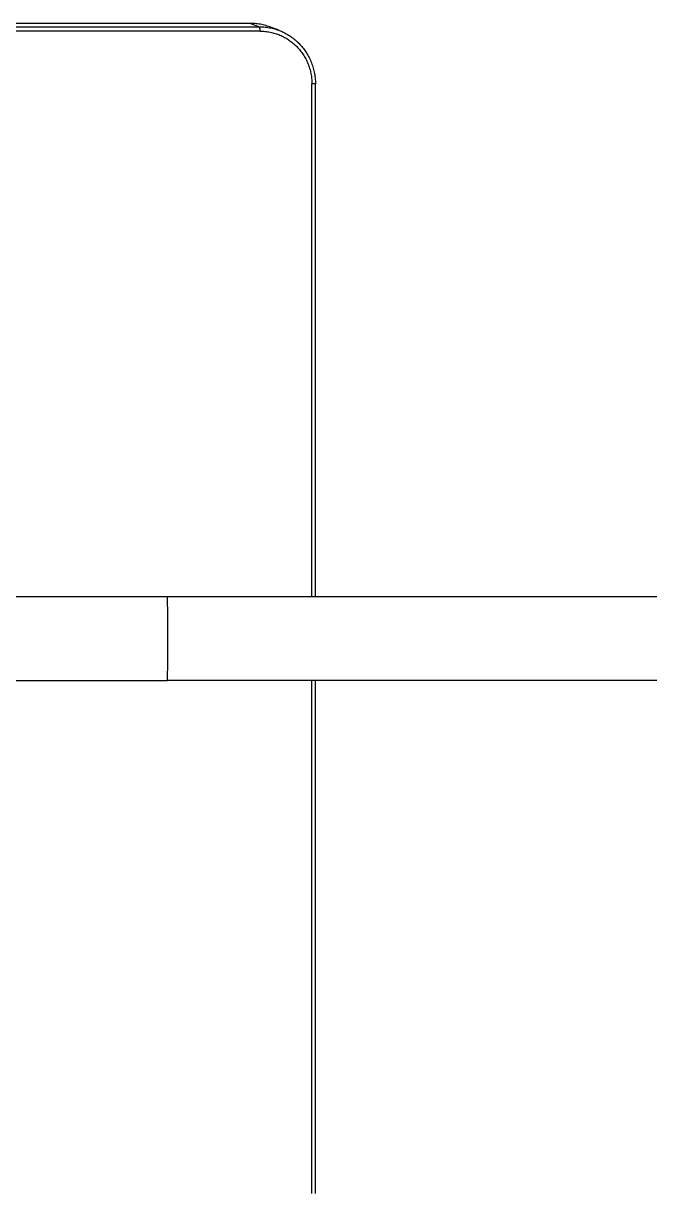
# Model space of a CAD drawing. Header units: millimetres. Extents: x -33000 to 294000, y 0 to 42408.
# Drawn here: x 136065 to 136207.4, y 15028.4 to 15294.6 of the extents above; entities that cross this region are included whole.
import ezdxf

# ---------------------------------------------------------------- set-up
doc = ezdxf.new("R2010")
doc.units = ezdxf.units.MM
doc.header["$LTSCALE"] = 50
doc.layers.add('arch', color=8, linetype='Continuous')

msp = doc.modelspace()

# ---------------------------------------------------------------- linework, layer by layer
at = {"layer": 'arch'}
for p, q in [((136116.66, 15294.58), (135935.39, 15294.58)), ((135938.91, 15293.82), (136118.69, 15293.82)), ((136116.66, 15294.58), (136118.69, 15293.82)), ((136123.11, 15293.01), (136121.08, 15293.77)), ((136118.86, 15292.82), (135939.09, 15292.82)), ((136130.63, 15164.1), (136130.63, 15280.83)), ((136131.44, 15164.1), (136131.44, 15280.84)), ((136097.74, 15164.1), (136037.79, 15164.1)), ((136337.7, 15164.1), (136097.74, 15164.1)), ((136037.79, 15145.1), (136097.74, 15145.1)), ((136337.7, 15145.1), (136097.74, 15145.1)), ((136130.63, 15028.38), (136130.63, 15145.11)), ((136131.44, 15028.37), (136131.44, 15145.11))]:
    msp.add_line(p, q, dxfattribs=at)
msp.add_ellipse((136097.74, 15154.6), major_axis=(0, 9.5), ratio=0.017452, start_param=3.141593, end_param=6.283185, dxfattribs=at)
for points, knots in [([(136121.08, 15293.77), (136120.89, 15293.85), (136120.69, 15293.91), (136120.09, 15294.11), (136119.67, 15294.22), (136118.83, 15294.39), (136118.41, 15294.46), (136117.54, 15294.55), (136117.1, 15294.58), (136116.66, 15294.58)], [0, 0, 0, 0, 0.141999, 0.141999, 0.427999, 0.427999, 0.714, 0.714, 1, 1, 1, 1]), ([(136118.69, 15293.82), (136119.13, 15293.82), (136119.56, 15293.79), (136120.43, 15293.7), (136120.86, 15293.63), (136121.7, 15293.46), (136122.11, 15293.35), (136122.92, 15293.09), (136123.31, 15292.94), (136124.08, 15292.61), (136124.45, 15292.42), (136125.17, 15292.02), (136125.52, 15291.8), (136126.19, 15291.34), (136126.52, 15291.09), (136126.98, 15290.7), (136127.13, 15290.57), (136127.35, 15290.36), (136127.46, 15290.26), (136127.56, 15290.15), (136127.63, 15290.08), (136127.67, 15290.05), (136127.98, 15289.73), (136128.25, 15289.43), (136128.76, 15288.8), (136129, 15288.47), (136129.46, 15287.79), (136129.67, 15287.43), (136130.07, 15286.7), (136130.25, 15286.32), (136130.57, 15285.54), (136130.72, 15285.14), (136130.97, 15284.32), (136131.08, 15283.9), (136131.25, 15283.04), (136131.32, 15282.61), (136131.41, 15281.73), (136131.43, 15281.28), (136131.43, 15280.83)], [0, 0, 0, 0, 0.0625, 0.0625, 0.125, 0.125, 0.1875, 0.1875, 0.25, 0.25, 0.3125, 0.3125, 0.375, 0.375, 0.4375, 0.4375, 0.46875, 0.46875, 0.484375, 0.492188, 0.492188, 0.5, 0.5, 0.5625, 0.5625, 0.625, 0.625, 0.6875, 0.6875, 0.75, 0.75, 0.8125, 0.8125, 0.875, 0.875, 0.9375, 0.9375, 1, 1, 1, 1]), ([(136118.87, 15292.82), (136118.87, 15292.88), (136118.86, 15292.94), (136118.86, 15293.07), (136118.86, 15293.13), (136118.85, 15293.25), (136118.84, 15293.3), (136118.83, 15293.41), (136118.82, 15293.46), (136118.81, 15293.55), (136118.8, 15293.59), (136118.78, 15293.67), (136118.77, 15293.7), (136118.74, 15293.75), (136118.73, 15293.77), (136118.71, 15293.8), (136118.7, 15293.81), (136118.69, 15293.82)], [0, 0, 0, 0, 0.125, 0.125, 0.25, 0.25, 0.375, 0.375, 0.5, 0.5, 0.625, 0.625, 0.75, 0.75, 0.875, 0.875, 1, 1, 1, 1]), ([(136118.86, 15292.82), (136119.25, 15292.82), (136119.63, 15292.8), (136120.4, 15292.72), (136120.78, 15292.66), (136121.54, 15292.51), (136121.91, 15292.42), (136122.65, 15292.19), (136123.01, 15292.06), (136123.72, 15291.76), (136124.07, 15291.59), (136124.75, 15291.22), (136125.08, 15291.02), (136125.72, 15290.58), (136126.03, 15290.35), (136126.63, 15289.85), (136126.91, 15289.59), (136127.46, 15289.03), (136127.72, 15288.74), (136128.21, 15288.13), (136128.44, 15287.82), (136128.86, 15287.17), (136129.06, 15286.83), (136129.42, 15286.14), (136129.59, 15285.78), (136129.88, 15285.06), (136130.01, 15284.69), (136130.24, 15283.94), (136130.33, 15283.56), (136130.48, 15282.79), (136130.54, 15282.4), (136130.61, 15281.62), (136130.63, 15281.22), (136130.63, 15280.83)], [0, 0, 0, 0, 0.0625, 0.0625, 0.125, 0.125, 0.1875, 0.1875, 0.25, 0.25, 0.3125, 0.3125, 0.375, 0.375, 0.4375, 0.4375, 0.5, 0.5, 0.5625, 0.5625, 0.625, 0.625, 0.6875, 0.6875, 0.75, 0.75, 0.8125, 0.8125, 0.875, 0.875, 0.9375, 0.9375, 1, 1, 1, 1]), ([(136131.43, 15280.83), (136131.44, 15280.83), (136131.44, 15280.83), (136131.43, 15280.83), (136131.43, 15280.83), (136131.39, 15280.83), (136131.37, 15280.83), (136131.32, 15280.83), (136131.29, 15280.83), (136131.22, 15280.83), (136131.17, 15280.83), (136131.08, 15280.83), (136131.03, 15280.83), (136130.93, 15280.83), (136130.87, 15280.83), (136130.75, 15280.83), (136130.69, 15280.83), (136130.63, 15280.83)], [0, 0, 0, 0, 0.125, 0.125, 0.25, 0.25, 0.375, 0.375, 0.5, 0.5, 0.625, 0.625, 0.75, 0.75, 0.875, 0.875, 1, 1, 1, 1])]:
    msp.add_open_spline(points, degree=3, knots=knots, dxfattribs=at)

doc.saveas('drawing.dxf')
